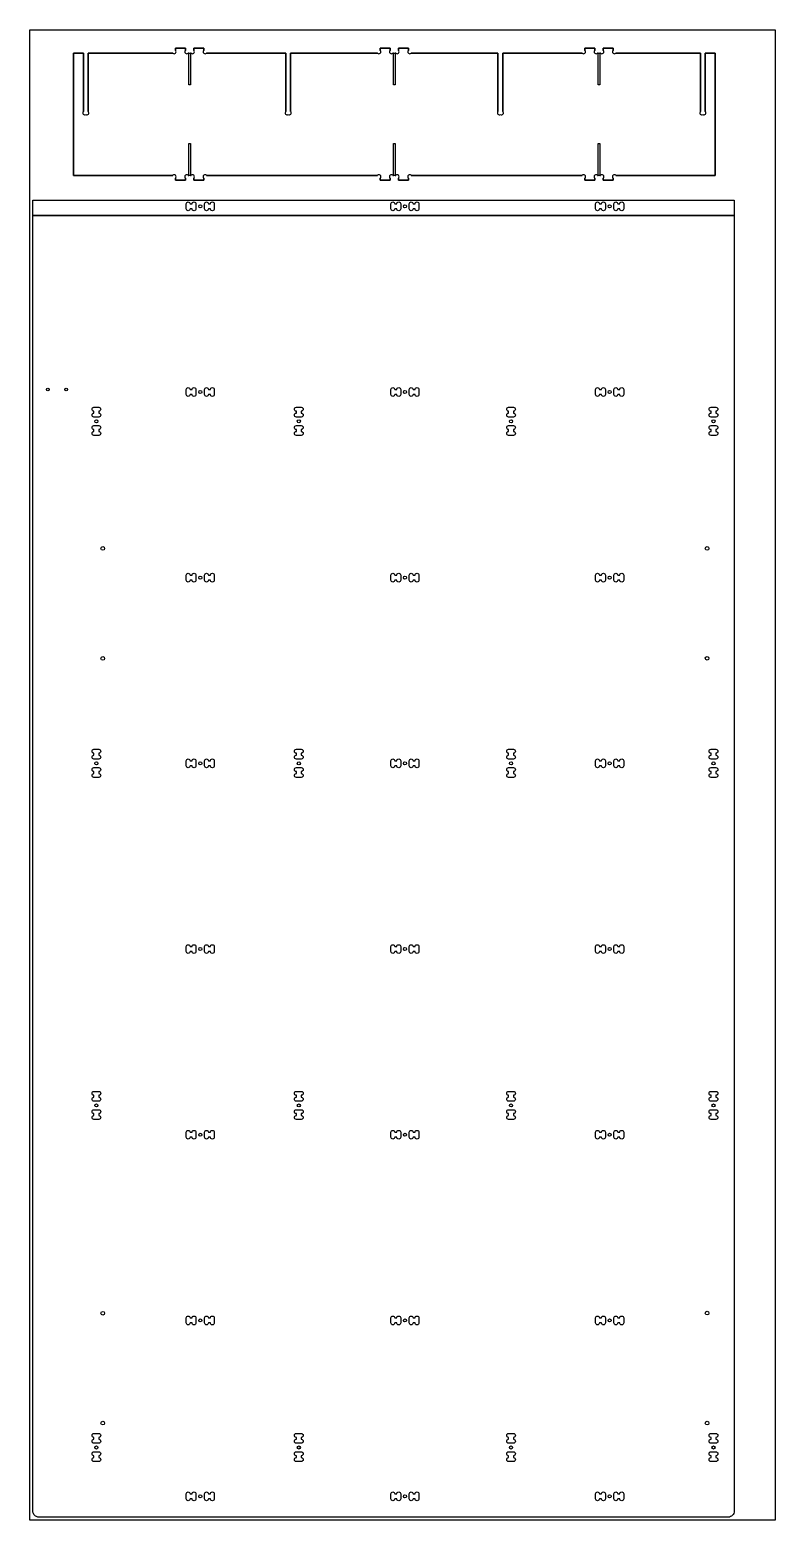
# Model space of a CAD drawing. Header units: millimetres. Extents: x 0 to 1220, y -60 to 2380.
import ezdxf

# ---------------------------------------------------------------- set-up
doc = ezdxf.new("R2010")
doc.units = ezdxf.units.MM
doc.layers.get('0').update_dxf_attribs({"linetype": 'CONTINUOUS'})

msp = doc.modelspace()

# ---------------------------------------------------------------- linework, layer by layer
for p, q in [((254.6, 2350.1), (238.6, 2350.1)), ((238.6, 2350.1), (238.6, 2346.7)), ((238.6, 2346.7), (238.6, 2350.1)), ((238.6, 2350.1), (254.6, 2350.1)), ((254.6, 2346.7), (254.6, 2350.1)), ((254.6, 2350.1), (254.6, 2346.7)), ((284.6, 2350.1), (268.6, 2350.1)), ((268.6, 2350.1), (268.6, 2346.7)), ((268.6, 2346.7), (268.6, 2350.1)), ((268.6, 2350.1), (284.6, 2350.1)), ((284.6, 2346.7), (284.6, 2350.1)), ((284.6, 2350.1), (284.6, 2346.7)), ((589.6, 2350.1), (573.6, 2350.1)), ((573.6, 2350.1), (573.6, 2346.7)), ((573.6, 2346.7), (573.6, 2350.1)), ((573.6, 2350.1), (589.6, 2350.1)), ((589.6, 2346.7), (589.6, 2350.1)), ((589.6, 2350.1), (589.6, 2346.7)), ((619.6, 2350.1), (603.6, 2350.1)), ((603.6, 2350.1), (603.6, 2346.7)), ((603.6, 2346.7), (603.6, 2350.1)), ((603.6, 2350.1), (619.6, 2350.1)), ((619.6, 2346.7), (619.6, 2350.1)), ((619.6, 2350.1), (619.6, 2346.7)), ((924.6, 2350.1), (908.6, 2350.1)), ((908.6, 2350.1), (908.6, 2346.7)), ((908.6, 2346.7), (908.6, 2350.1)), ((908.6, 2350.1), (924.6, 2350.1)), ((924.6, 2346.7), (924.6, 2350.1)), ((924.6, 2350.1), (924.6, 2346.7)), ((954.6, 2350.1), (938.6, 2350.1)), ((938.6, 2350.1), (938.6, 2346.7)), ((938.6, 2346.7), (938.6, 2350.1)), ((938.6, 2350.1), (954.6, 2350.1)), ((954.6, 2346.7), (954.6, 2350.1)), ((954.6, 2350.1), (954.6, 2346.7)), ((87.6, 2342.1), (71.6, 2342.1)), ((71.6, 2342.1), (71.6, 2142.1)), ((71.6, 2142.1), (71.6, 2342.1)), ((71.6, 2342.1), (87.6, 2342.1)), ((87.6, 2246.7), (87.6, 2342.1)), ((87.6, 2342.1), (87.6, 2246.7)), ((234.1, 2342.1), (95.6, 2342.1)), ((95.6, 2342.1), (95.6, 2246.7)), ((95.6, 2246.7), (95.6, 2342.1)), ((95.6, 2342.1), (234.1, 2342.1)), ((260.1, 2342.1), (259.1, 2342.1)), ((259.1, 2342.1), (264.1, 2342.1)), ((260.1, 2290.1), (260.1, 2342.1)), ((264.1, 2342.1), (263.1, 2342.1)), ((263.1, 2342.1), (263.1, 2290.1)), ((418.9, 2342.1), (289.1, 2342.1)), ((289.1, 2342.1), (418.9, 2342.1)), ((418.9, 2246.7), (418.9, 2342.1)), ((418.9, 2342.1), (418.9, 2246.7)), ((569.1, 2342.1), (426.9, 2342.1)), ((426.9, 2342.1), (426.9, 2246.7)), ((426.9, 2246.7), (426.9, 2342.1)), ((426.9, 2342.1), (569.1, 2342.1)), ((595.1, 2342.1), (594.1, 2342.1)), ((594.1, 2342.1), (599.1, 2342.1)), ((595.1, 2290.1), (595.1, 2342.1)), ((599.1, 2342.1), (598.1, 2342.1)), ((598.1, 2342.1), (598.1, 2290.1)), ((766.3, 2342.1), (624.1, 2342.1)), ((624.1, 2342.1), (766.3, 2342.1)), ((766.3, 2246.7), (766.3, 2342.1)), ((766.3, 2342.1), (766.3, 2246.7)), ((904.1, 2342.1), (774.3, 2342.1)), ((774.3, 2342.1), (774.3, 2246.7)), ((774.3, 2246.7), (774.3, 2342.1)), ((774.3, 2342.1), (904.1, 2342.1)), ((930.1, 2342.1), (929.1, 2342.1)), ((929.1, 2342.1), (934.1, 2342.1)), ((930.1, 2290.1), (930.1, 2342.1)), ((934.1, 2342.1), (933.1, 2342.1)), ((933.1, 2342.1), (933.1, 2290.1)), ((1097.6, 2342.1), (959.1, 2342.1)), ((959.1, 2342.1), (1097.6, 2342.1)), ((1097.6, 2246.7), (1097.6, 2342.1)), ((1097.6, 2342.1), (1097.6, 2246.7)), ((1121.6, 2342.1), (1105.6, 2342.1)), ((1105.6, 2342.1), (1105.6, 2246.7)), ((1105.6, 2246.7), (1105.6, 2342.1)), ((1105.6, 2342.1), (1121.6, 2342.1)), ((1121.6, 2142.1), (1121.6, 2342.1)), ((1121.6, 2342.1), (1121.6, 2142.1)), ((263.1, 2290.1), (260.1, 2290.1)), ((598.1, 2290.1), (595.1, 2290.1)), ((933.1, 2290.1), (930.1, 2290.1)), ((260.1, 2142.1), (260.1, 2194.1)), ((260.1, 2194.1), (263.1, 2194.1)), ((263.1, 2194.1), (263.1, 2142.1)), ((595.1, 2142.1), (595.1, 2194.1)), ((595.1, 2194.1), (598.1, 2194.1)), ((598.1, 2194.1), (598.1, 2142.1)), ((930.1, 2142.1), (930.1, 2194.1)), ((930.1, 2194.1), (933.1, 2194.1)), ((933.1, 2194.1), (933.1, 2142.1)), ((71.6, 2142.1), (234.1, 2142.1)), ((234.1, 2142.1), (71.6, 2142.1)), ((238.6, 2137.6), (238.6, 2134.1)), ((238.6, 2134.1), (238.6, 2137.6)), ((238.6, 2134.1), (254.6, 2134.1)), ((254.6, 2134.1), (238.6, 2134.1)), ((254.6, 2134.1), (254.6, 2137.6)), ((254.6, 2137.6), (254.6, 2134.1)), ((259.1, 2142.1), (260.1, 2142.1)), ((264.1, 2142.1), (259.1, 2142.1)), ((263.1, 2142.1), (264.1, 2142.1)), ((268.6, 2137.6), (268.6, 2134.1)), ((268.6, 2134.1), (268.6, 2137.6)), ((268.6, 2134.1), (284.6, 2134.1)), ((284.6, 2134.1), (268.6, 2134.1)), ((284.6, 2134.1), (284.6, 2137.6)), ((284.6, 2137.6), (284.6, 2134.1)), ((289.1, 2142.1), (569.1, 2142.1)), ((569.1, 2142.1), (289.1, 2142.1)), ((573.6, 2137.6), (573.6, 2134.1)), ((573.6, 2134.1), (573.6, 2137.6)), ((573.6, 2134.1), (589.6, 2134.1)), ((589.6, 2134.1), (573.6, 2134.1)), ((589.6, 2134.1), (589.6, 2137.6)), ((589.6, 2137.6), (589.6, 2134.1)), ((594.1, 2142.1), (595.1, 2142.1)), ((599.1, 2142.1), (594.1, 2142.1)), ((598.1, 2142.1), (599.1, 2142.1)), ((603.6, 2137.6), (603.6, 2134.1)), ((603.6, 2134.1), (603.6, 2137.6)), ((603.6, 2134.1), (619.6, 2134.1)), ((619.6, 2134.1), (603.6, 2134.1)), ((619.6, 2134.1), (619.6, 2137.6)), ((619.6, 2137.6), (619.6, 2134.1)), ((624.1, 2142.1), (904.1, 2142.1)), ((904.1, 2142.1), (624.1, 2142.1)), ((908.6, 2137.6), (908.6, 2134.1)), ((908.6, 2134.1), (908.6, 2137.6)), ((908.6, 2134.1), (924.6, 2134.1)), ((924.6, 2134.1), (908.6, 2134.1)), ((924.6, 2134.1), (924.6, 2137.6)), ((924.6, 2137.6), (924.6, 2134.1)), ((929.1, 2142.1), (930.1, 2142.1)), ((934.1, 2142.1), (929.1, 2142.1)), ((933.1, 2142.1), (934.1, 2142.1)), ((938.6, 2137.6), (938.6, 2134.1)), ((938.6, 2134.1), (938.6, 2137.6)), ((938.6, 2134.1), (954.6, 2134.1)), ((954.6, 2134.1), (938.6, 2134.1)), ((954.6, 2134.1), (954.6, 2137.6)), ((954.6, 2137.6), (954.6, 2134.1)), ((959.1, 2142.1), (1121.6, 2142.1)), ((1121.6, 2142.1), (959.1, 2142.1))]:
    msp.add_line(p, q)
for points in [[(0, -59.6), (0, 2380.4), (1220, 2380.4), (1220, -59.6)], [(1153, 2101.6), (1153, 2076.6), (5, 2076.6), (5, 2101.6)]]:
    msp.add_lwpolyline(points, close=True)
for points in [[(272, 2087.4, -1), (265.6, 2087.4), (262.4, 2087.4, -1), (256, 2087.4), (256, 2095.4, -1), (262.4, 2095.4), (265.6, 2095.4, -1), (272, 2095.4)], [(295.6, 2095.4, -1), (302, 2095.4), (302, 2087.4, -1), (295.6, 2087.4), (292.4, 2087.4, -1), (286, 2087.4), (286, 2095.4, -1), (292.4, 2095.4)], [(600.6, 2095.4, -1), (607, 2095.4), (607, 2087.4, -1), (600.6, 2087.4), (597.4, 2087.4, -1), (591, 2087.4), (591, 2095.4, -1), (597.4, 2095.4)], [(627.4, 2087.4, -1), (621, 2087.4), (621, 2095.4, -1), (627.4, 2095.4), (630.6, 2095.4, -1), (637, 2095.4), (637, 2087.4, -1), (630.6, 2087.4)], [(935.6, 2095.4, -1), (942, 2095.4), (942, 2087.4, -1), (935.6, 2087.4), (932.4, 2087.4, -1), (926, 2087.4), (926, 2095.4, -1), (932.4, 2095.4)], [(962.4, 2087.4, -1), (956, 2087.4), (956, 2095.4, -1), (962.4, 2095.4), (965.6, 2095.4, -1), (972, 2095.4), (972, 2087.4, -1), (965.6, 2087.4)], [(15, -54.6, -0.414214), (5, -44.6), (5, 2076.6), (1153, 2076.6), (1153, -44.6, -0.414214), (1143, -54.6)], [(262.4, 1783.4, -1), (256, 1783.4), (256, 1791.4, -1), (262.4, 1791.4), (265.6, 1791.4, -1), (272, 1791.4), (272, 1783.4, -1), (265.6, 1783.4)], [(292.4, 1783.4, -1), (286, 1783.4), (286, 1791.4, -1), (292.4, 1791.4), (295.6, 1791.4, -1), (302, 1791.4), (302, 1783.4, -1), (295.6, 1783.4)], [(597.4, 1783.4, -1), (591, 1783.4), (591, 1791.4, -1), (597.4, 1791.4), (600.6, 1791.4, -1), (607, 1791.4), (607, 1783.4, -1), (600.6, 1783.4)], [(621, 1791.4, -1), (627.4, 1791.4), (630.6, 1791.4, -1), (637, 1791.4), (637, 1783.4, -1), (630.6, 1783.4), (627.4, 1783.4, -1), (621, 1783.4)], [(932.4, 1783.4, -1), (926, 1783.4), (926, 1791.4, -1), (932.4, 1791.4), (935.6, 1791.4, -1), (942, 1791.4), (942, 1783.4, -1), (935.6, 1783.4)], [(956, 1791.4, -1), (962.4, 1791.4), (965.6, 1791.4, -1), (972, 1791.4), (972, 1783.4, -1), (965.6, 1783.4), (962.4, 1783.4, -1), (956, 1783.4)], [(113, 1752.8, -1), (113, 1746.4), (105, 1746.4, -1), (105, 1752.8), (105, 1756, -1), (105, 1762.4), (113, 1762.4, -1), (113, 1756)], [(444.3, 1752.8, -1), (444.3, 1746.4), (436.3, 1746.4, -1), (436.3, 1752.8), (436.3, 1756, -1), (436.3, 1762.4), (444.3, 1762.4, -1), (444.3, 1756)], [(791.7, 1752.8, -1), (791.7, 1746.4), (783.7, 1746.4, -1), (783.7, 1752.8), (783.7, 1756, -1), (783.7, 1762.4), (791.7, 1762.4, -1), (791.7, 1756)], [(1123, 1752.8, -1), (1123, 1746.4), (1115, 1746.4, -1), (1115, 1752.8), (1115, 1756, -1), (1115, 1762.4), (1123, 1762.4, -1), (1123, 1756)], [(105, 1726, -1), (105, 1732.4), (113, 1732.4, -1), (113, 1726), (113, 1722.8, -1), (113, 1716.4), (105, 1716.4, -1), (105, 1722.8)], [(444.3, 1732.4, -1), (444.3, 1726), (444.3, 1722.8, -1), (444.3, 1716.4), (436.3, 1716.4, -1), (436.3, 1722.8), (436.3, 1726, -1), (436.3, 1732.4)], [(791.7, 1732.4, -1), (791.7, 1726), (791.7, 1722.8, -1), (791.7, 1716.4), (783.7, 1716.4, -1), (783.7, 1722.8), (783.7, 1726, -1), (783.7, 1732.4)], [(1115, 1726, -1), (1115, 1732.4), (1123, 1732.4, -1), (1123, 1726), (1123, 1722.8, -1), (1123, 1716.4), (1115, 1716.4, -1), (1115, 1722.8)], [(262.4, 1479.4, -1), (256, 1479.4), (256, 1487.4, -1), (262.4, 1487.4), (265.6, 1487.4, -1), (272, 1487.4), (272, 1479.4, -1), (265.6, 1479.4)], [(292.4, 1479.4, -1), (286, 1479.4), (286, 1487.4, -1), (292.4, 1487.4), (295.6, 1487.4, -1), (302, 1487.4), (302, 1479.4, -1), (295.6, 1479.4)], [(597.4, 1479.4, -1), (591, 1479.4), (591, 1487.4, -1), (597.4, 1487.4), (600.6, 1487.4, -1), (607, 1487.4), (607, 1479.4, -1), (600.6, 1479.4)], [(621, 1487.4, -1), (627.4, 1487.4), (630.6, 1487.4, -1), (637, 1487.4), (637, 1479.4, -1), (630.6, 1479.4), (627.4, 1479.4, -1), (621, 1479.4)], [(932.4, 1479.4, -1), (926, 1479.4), (926, 1487.4, -1), (932.4, 1487.4), (935.6, 1487.4, -1), (942, 1487.4), (942, 1479.4, -1), (935.6, 1479.4)], [(956, 1487.4, -1), (962.4, 1487.4), (965.6, 1487.4, -1), (972, 1487.4), (972, 1479.4, -1), (965.6, 1479.4), (962.4, 1479.4, -1), (956, 1479.4)], [(105, 1196, -1), (105, 1202.4), (113, 1202.4, -1), (113, 1196), (113, 1192.8, -1), (113, 1186.4), (105, 1186.4, -1), (105, 1192.8)], [(436.3, 1196, -1), (436.3, 1202.4), (444.3, 1202.4, -1), (444.3, 1196), (444.3, 1192.8, -1), (444.3, 1186.4), (436.3, 1186.4, -1), (436.3, 1192.8)], [(783.7, 1196, -1), (783.7, 1202.4), (791.7, 1202.4, -1), (791.7, 1196), (791.7, 1192.8, -1), (791.7, 1186.4), (783.7, 1186.4, -1), (783.7, 1192.8)], [(1115, 1196, -1), (1115, 1202.4), (1123, 1202.4, -1), (1123, 1196), (1123, 1192.8, -1), (1123, 1186.4), (1115, 1186.4, -1), (1115, 1192.8)], [(105, 1166, -1), (105, 1172.4), (113, 1172.4, -1), (113, 1166), (113, 1162.8, -1), (113, 1156.4), (105, 1156.4, -1), (105, 1162.8)], [(262.4, 1175.4, -1), (256, 1175.4), (256, 1183.4, -1), (262.4, 1183.4), (265.6, 1183.4, -1), (272, 1183.4), (272, 1175.4, -1), (265.6, 1175.4)], [(292.4, 1175.4, -1), (286, 1175.4), (286, 1183.4, -1), (292.4, 1183.4), (295.6, 1183.4, -1), (302, 1183.4), (302, 1175.4, -1), (295.6, 1175.4)], [(444.3, 1172.4, -1), (444.3, 1166), (444.3, 1162.8, -1), (444.3, 1156.4), (436.3, 1156.4, -1), (436.3, 1162.8), (436.3, 1166, -1), (436.3, 1172.4)], [(597.4, 1175.4, -1), (591, 1175.4), (591, 1183.4, -1), (597.4, 1183.4), (600.6, 1183.4, -1), (607, 1183.4), (607, 1175.4, -1), (600.6, 1175.4)], [(621, 1183.4, -1), (627.4, 1183.4), (630.6, 1183.4, -1), (637, 1183.4), (637, 1175.4, -1), (630.6, 1175.4), (627.4, 1175.4, -1), (621, 1175.4)], [(791.7, 1172.4, -1), (791.7, 1166), (791.7, 1162.8, -1), (791.7, 1156.4), (783.7, 1156.4, -1), (783.7, 1162.8), (783.7, 1166, -1), (783.7, 1172.4)], [(932.4, 1175.4, -1), (926, 1175.4), (926, 1183.4, -1), (932.4, 1183.4), (935.6, 1183.4, -1), (942, 1183.4), (942, 1175.4, -1), (935.6, 1175.4)], [(956, 1183.4, -1), (962.4, 1183.4), (965.6, 1183.4, -1), (972, 1183.4), (972, 1175.4, -1), (965.6, 1175.4), (962.4, 1175.4, -1), (956, 1175.4)], [(1115, 1166, -1), (1115, 1172.4), (1123, 1172.4, -1), (1123, 1166), (1123, 1162.8, -1), (1123, 1156.4), (1115, 1156.4, -1), (1115, 1162.8)], [(256, 879.4, -1), (262.4, 879.4), (265.6, 879.4, -1), (272, 879.4), (272, 871.4, -1), (265.6, 871.4), (262.4, 871.4, -1), (256, 871.4)], [(292.4, 871.4, -1), (286, 871.4), (286, 879.4, -1), (292.4, 879.4), (295.6, 879.4, -1), (302, 879.4), (302, 871.4, -1), (295.6, 871.4)], [(591, 879.4, -1), (597.4, 879.4), (600.6, 879.4, -1), (607, 879.4), (607, 871.4, -1), (600.6, 871.4), (597.4, 871.4, -1), (591, 871.4)], [(630.6, 879.4, -1), (637, 879.4), (637, 871.4, -1), (630.6, 871.4), (627.4, 871.4, -1), (621, 871.4), (621, 879.4, -1), (627.4, 879.4)], [(926, 879.4, -1), (932.4, 879.4), (935.6, 879.4, -1), (942, 879.4), (942, 871.4, -1), (935.6, 871.4), (932.4, 871.4, -1), (926, 871.4)], [(965.6, 879.4, -1), (972, 879.4), (972, 871.4, -1), (965.6, 871.4), (962.4, 871.4, -1), (956, 871.4), (956, 879.4, -1), (962.4, 879.4)], [(105, 636, -1), (105, 642.4), (113, 642.4, -1), (113, 636), (113, 632.8, -1), (113, 626.4), (105, 626.4, -1), (105, 632.8)], [(436.3, 636, -1), (436.3, 642.4), (444.3, 642.4, -1), (444.3, 636), (444.3, 632.8, -1), (444.3, 626.4), (436.3, 626.4, -1), (436.3, 632.8)], [(783.7, 636, -1), (783.7, 642.4), (791.7, 642.4, -1), (791.7, 636), (791.7, 632.8, -1), (791.7, 626.4), (783.7, 626.4, -1), (783.7, 632.8)], [(1115, 636, -1), (1115, 642.4), (1123, 642.4, -1), (1123, 636), (1123, 632.8, -1), (1123, 626.4), (1115, 626.4, -1), (1115, 632.8)], [(105, 606, -1), (105, 612.4), (113, 612.4, -1), (113, 606), (113, 602.8, -1), (113, 596.4), (105, 596.4, -1), (105, 602.8)], [(444.3, 612.4, -1), (444.3, 606), (444.3, 602.8, -1), (444.3, 596.4), (436.3, 596.4, -1), (436.3, 602.8), (436.3, 606, -1), (436.3, 612.4)], [(791.7, 612.4, -1), (791.7, 606), (791.7, 602.8, -1), (791.7, 596.4), (783.7, 596.4, -1), (783.7, 602.8), (783.7, 606, -1), (783.7, 612.4)], [(1115, 606, -1), (1115, 612.4), (1123, 612.4, -1), (1123, 606), (1123, 602.8, -1), (1123, 596.4), (1115, 596.4, -1), (1115, 602.8)], [(256, 575.4, -1), (262.4, 575.4), (265.6, 575.4, -1), (272, 575.4), (272, 567.4, -1), (265.6, 567.4), (262.4, 567.4, -1), (256, 567.4)], [(286, 575.4, -1), (292.4, 575.4), (295.6, 575.4, -1), (302, 575.4), (302, 567.4, -1), (295.6, 567.4), (292.4, 567.4, -1), (286, 567.4)], [(591, 575.4, -1), (597.4, 575.4), (600.6, 575.4, -1), (607, 575.4), (607, 567.4, -1), (600.6, 567.4), (597.4, 567.4, -1), (591, 567.4)], [(630.6, 575.4, -1), (637, 575.4), (637, 567.4, -1), (630.6, 567.4), (627.4, 567.4, -1), (621, 567.4), (621, 575.4, -1), (627.4, 575.4)], [(926, 575.4, -1), (932.4, 575.4), (935.6, 575.4, -1), (942, 575.4), (942, 567.4, -1), (935.6, 567.4), (932.4, 567.4, -1), (926, 567.4)], [(965.6, 575.4, -1), (972, 575.4), (972, 567.4, -1), (965.6, 567.4), (962.4, 567.4, -1), (956, 567.4), (956, 575.4, -1), (962.4, 575.4)], [(272, 263.4, -1), (265.6, 263.4), (262.4, 263.4, -1), (256, 263.4), (256, 271.4, -1), (262.4, 271.4), (265.6, 271.4, -1), (272, 271.4)], [(292.4, 263.4, -1), (286, 263.4), (286, 271.4, -1), (292.4, 271.4), (295.6, 271.4, -1), (302, 271.4), (302, 263.4, -1), (295.6, 263.4)], [(591, 271.4, -1), (597.4, 271.4), (600.6, 271.4, -1), (607, 271.4), (607, 263.4, -1), (600.6, 263.4), (597.4, 263.4, -1), (591, 263.4)], [(630.6, 271.4, -1), (637, 271.4), (637, 263.4, -1), (630.6, 263.4), (627.4, 263.4, -1), (621, 263.4), (621, 271.4, -1), (627.4, 271.4)], [(926, 271.4, -1), (932.4, 271.4), (935.6, 271.4, -1), (942, 271.4), (942, 263.4, -1), (935.6, 263.4), (932.4, 263.4, -1), (926, 263.4)], [(965.6, 271.4, -1), (972, 271.4), (972, 263.4, -1), (965.6, 263.4), (962.4, 263.4, -1), (956, 263.4), (956, 271.4, -1), (962.4, 271.4)], [(105, 76, -1), (105, 82.4), (113, 82.4, -1), (113, 76), (113, 72.8, -1), (113, 66.4), (105, 66.4, -1), (105, 72.8)], [(436.3, 76, -1), (436.3, 82.4), (444.3, 82.4, -1), (444.3, 76), (444.3, 72.8, -1), (444.3, 66.4), (436.3, 66.4, -1), (436.3, 72.8)], [(783.7, 76, -1), (783.7, 82.4), (791.7, 82.4, -1), (791.7, 76), (791.7, 72.8, -1), (791.7, 66.4), (783.7, 66.4, -1), (783.7, 72.8)], [(1115, 76, -1), (1115, 82.4), (1123, 82.4, -1), (1123, 76), (1123, 72.8, -1), (1123, 66.4), (1115, 66.4, -1), (1115, 72.8)], [(105, 46, -1), (105, 52.4), (113, 52.4, -1), (113, 46), (113, 42.8, -1), (113, 36.4), (105, 36.4, -1), (105, 42.8)], [(436.3, 36.4, -1), (436.3, 42.8), (436.3, 46, -1), (436.3, 52.4), (444.3, 52.4, -1), (444.3, 46), (444.3, 42.8, -1), (444.3, 36.4)], [(791.7, 42.8, -1), (791.7, 36.4), (783.7, 36.4, -1), (783.7, 42.8), (783.7, 46, -1), (783.7, 52.4), (791.7, 52.4, -1), (791.7, 46)], [(1115, 46, -1), (1115, 52.4), (1123, 52.4, -1), (1123, 46), (1123, 42.8, -1), (1123, 36.4), (1115, 36.4, -1), (1115, 42.8)], [(272, -24.6, -1), (265.6, -24.6), (262.4, -24.6, -1), (256, -24.6), (256, -16.6, -1), (262.4, -16.6), (265.6, -16.6, -1), (272, -16.6)], [(286, -16.6, -1), (292.4, -16.6), (295.6, -16.6, -1), (302, -16.6), (302, -24.6, -1), (295.6, -24.6), (292.4, -24.6, -1), (286, -24.6)], [(597.4, -24.6, -1), (591, -24.6), (591, -16.6, -1), (597.4, -16.6), (600.6, -16.6, -1), (607, -16.6), (607, -24.6, -1), (600.6, -24.6)], [(621, -16.6, -1), (627.4, -16.6), (630.6, -16.6, -1), (637, -16.6), (637, -24.6, -1), (630.6, -24.6), (627.4, -24.6, -1), (621, -24.6)], [(935.6, -16.6, -1), (942, -16.6), (942, -24.6, -1), (935.6, -24.6), (932.4, -24.6, -1), (926, -24.6), (926, -16.6, -1), (932.4, -16.6)], [(972, -24.6, -1), (965.6, -24.6), (962.4, -24.6, -1), (956, -24.6), (956, -16.6, -1), (962.4, -16.6), (965.6, -16.6, -1), (972, -16.6)]]:
    msp.add_lwpolyline(points, format="xyb", close=True)
for centre, radius in [((279, 2091.4), 2.5), ((614, 2091.4), 2.5), ((949, 2091.4), 2.5), ((29.4, 1791.4), 2.1), ((59.4, 1791.4), 2.1), ((279, 1787.4), 2.5), ((614, 1787.4), 2.5), ((949, 1787.4), 2.5), ((109, 1739.4), 2.5), ((440.3, 1739.4), 2.5), ((787.7, 1739.4), 2.5), ((1119, 1739.4), 2.5), ((119.5, 1531.3), 3), ((1108.5, 1531.4), 3), ((279, 1483.4), 2.5), ((614, 1483.4), 2.5), ((949, 1483.4), 2.5), ((119.5, 1351.3), 3), ((1108.5, 1351.4), 3), ((109, 1179.4), 2.5), ((279, 1179.4), 2.5), ((440.3, 1179.4), 2.5), ((614, 1179.4), 2.5), ((787.7, 1179.4), 2.5), ((949, 1179.4), 2.5), ((1119, 1179.4), 2.5), ((279, 875.4), 2.5), ((614, 875.4), 2.5), ((949, 875.4), 2.5), ((109, 619.4), 2.5), ((440.3, 619.4), 2.5), ((787.7, 619.4), 2.5), ((1119, 619.4), 2.5), ((279, 571.4), 2.5), ((614, 571.4), 2.5), ((949, 571.4), 2.5), ((119.5, 279.3), 3), ((279, 267.4), 2.5), ((614, 267.4), 2.5), ((949, 267.4), 2.5), ((1108.5, 279.4), 3), ((119.5, 99.3), 3), ((1108.5, 99.4), 3), ((109, 59.4), 2.5), ((440.3, 59.4), 2.5), ((787.7, 59.4), 2.5), ((1119, 59.4), 2.5), ((279, -20.6), 2.5), ((614, -20.6), 2.5), ((949, -20.6), 2.5)]:
    msp.add_circle(centre, radius)
for centre, start, end in [((236.3, 2344.4), -135, 45), ((236.3, 2344.4), -135, 45), ((256.9, 2344.4), 135, 315), ((256.9, 2344.4), 135, 315), ((266.3, 2344.4), -135, 45), ((266.3, 2344.4), -135, 45), ((286.9, 2344.4), 135, 315), ((286.9, 2344.4), 135, 315), ((571.3, 2344.4), -135, 45), ((571.3, 2344.4), -135, 45), ((591.9, 2344.4), 135, 315), ((591.9, 2344.4), 135, 315), ((601.3, 2344.4), -135, 45), ((601.3, 2344.4), -135, 45), ((621.9, 2344.4), 135, 315), ((621.9, 2344.4), 135, 315), ((906.3, 2344.4), -135, 45), ((906.3, 2344.4), -135, 45), ((926.9, 2344.4), 135, 315), ((926.9, 2344.4), 135, 315), ((936.3, 2344.4), -135, 45), ((936.3, 2344.4), -135, 45), ((956.9, 2344.4), 135, 315), ((956.9, 2344.4), 135, 315), ((89.9, 2244.4), 135, 302.8808), ((89.9, 2244.4), 135, 302.8808), ((93.3, 2244.4), -122.8808, 45), ((93.3, 2244.4), -122.8808, 45), ((421.2, 2244.4), 135, 302.8808), ((421.2, 2244.4), 135, 302.8808), ((424.7, 2244.4), -122.8808, 45), ((424.7, 2244.4), -122.8808, 45), ((768.5, 2244.4), 135, 302.8808), ((768.5, 2244.4), 135, 302.8808), ((772, 2244.4), -122.8808, 45), ((772, 2244.4), -122.8808, 45), ((1099.9, 2244.4), 135, 302.8808), ((1099.9, 2244.4), 135, 302.8808), ((1103.3, 2244.4), -122.8808, 45), ((1103.3, 2244.4), -122.8808, 45), ((236.3, 2139.9), -45, 135), ((236.3, 2139.9), -45, 135), ((256.9, 2139.9), 45, 225), ((256.9, 2139.9), 45, 225), ((266.3, 2139.9), -45, 135), ((266.3, 2139.9), -45, 135), ((286.9, 2139.9), 45, 225), ((286.9, 2139.9), 45, 225), ((571.3, 2139.9), -45, 135), ((571.3, 2139.9), -45, 135), ((591.9, 2139.9), 45, 225), ((591.9, 2139.9), 45, 225), ((601.3, 2139.9), -45, 135), ((601.3, 2139.9), -45, 135), ((621.9, 2139.9), 45, 225), ((621.9, 2139.9), 45, 225), ((906.3, 2139.9), -45, 135), ((906.3, 2139.9), -45, 135), ((926.9, 2139.9), 45, 225), ((926.9, 2139.9), 45, 225), ((936.3, 2139.9), -45, 135), ((936.3, 2139.9), -45, 135), ((956.9, 2139.9), 45, 225), ((956.9, 2139.9), 45, 225)]:
    msp.add_arc(centre, 3.2, start, end)

doc.saveas('drawing.dxf')
